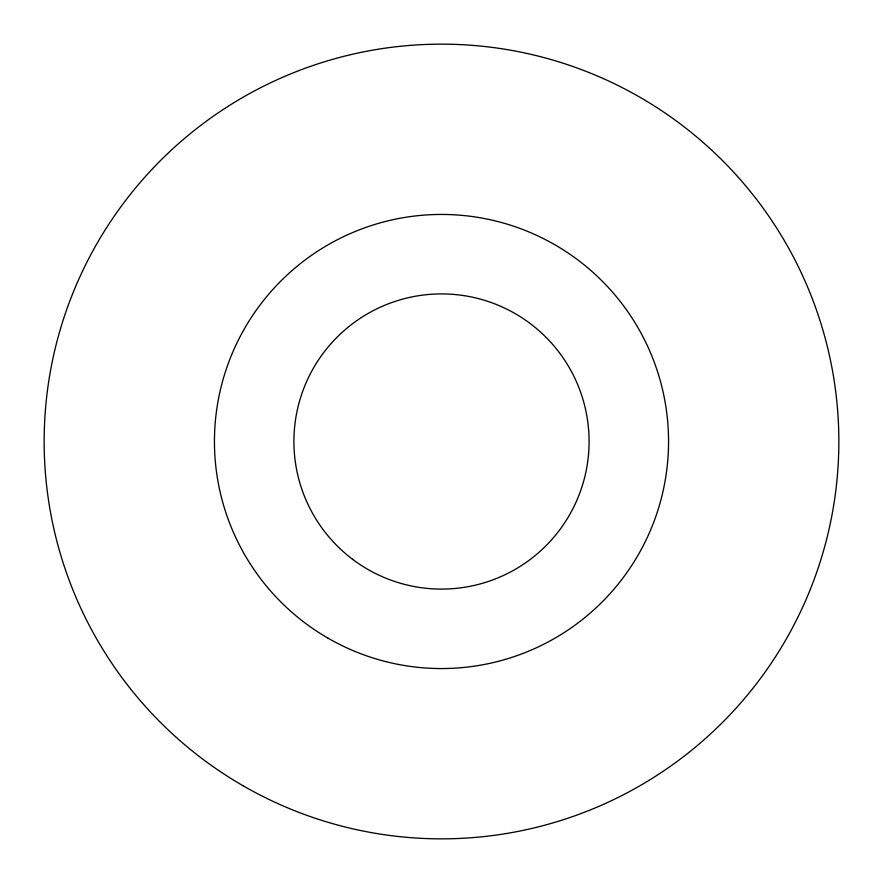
<?xml version="1.0" encoding="UTF-8"?>
<svg xmlns="http://www.w3.org/2000/svg" width="883" height="883" viewBox="0 0 883 883"><rect width="100%" height="100%" fill="white"/><g stroke="black" fill="none" stroke-linecap="round" stroke-linejoin="round"><path stroke-width="1.32" d="M327.968 638.133A227.052 227.052 0 0 0 668.552 441.5A227.052 227.052 0 0 0 327.968 244.867A227.052 227.052 0 0 0 327.968 638.133M352.549 559.27A147.582 147.582 0 0 0 587.968 459.646A147.582 147.582 0 0 0 383.984 305.584A147.582 147.582 0 0 0 352.549 559.27M242.825 785.616A397.35 397.35 0 0 0 838.85 441.5A397.35 397.35 0 0 0 242.825 97.384A397.35 397.35 0 0 0 242.825 785.616"/></g></svg>
